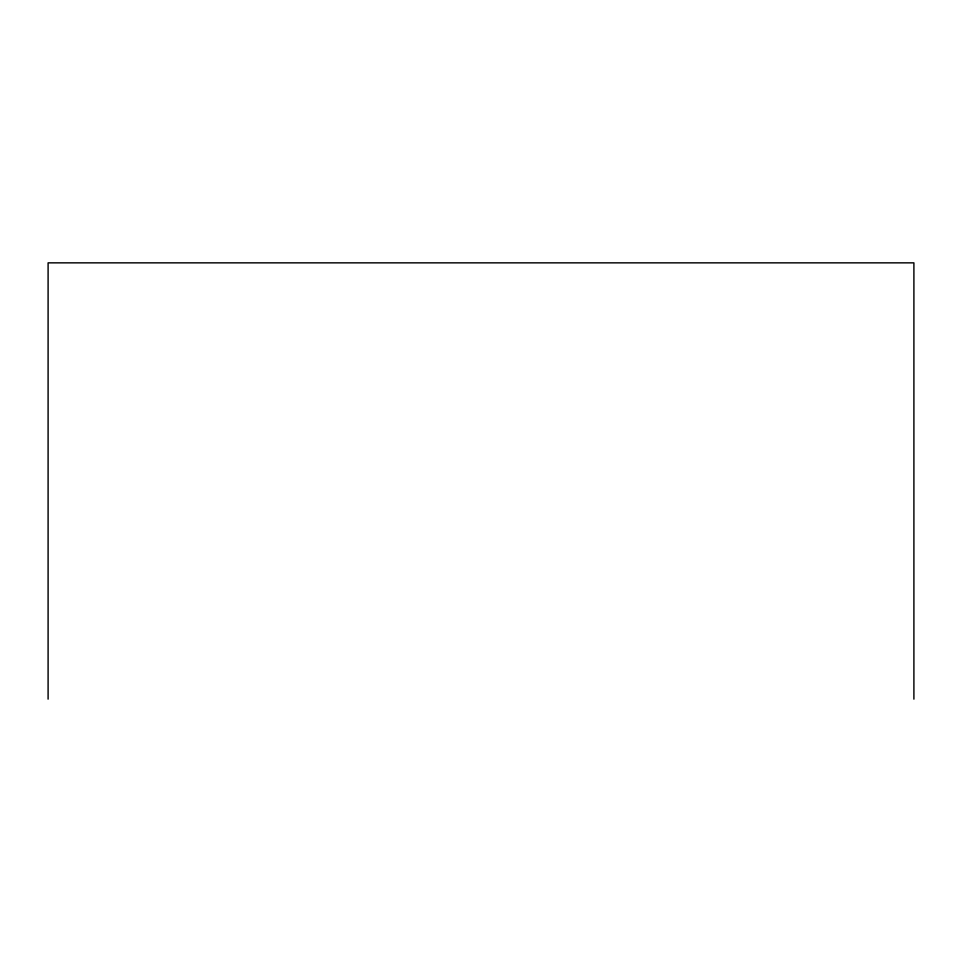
<?xml version="1.0" encoding="UTF-8"?>
<svg xmlns="http://www.w3.org/2000/svg" width="962" height="962" viewBox="0 0 962 962"><rect width="100%" height="100%" fill="white"/><g stroke="black" fill="none" stroke-linecap="round" stroke-linejoin="round"><path stroke-width="1.44" d="M913.9 699.146L913.9 262.854L48.1 262.854L48.1 699.146"/></g></svg>
